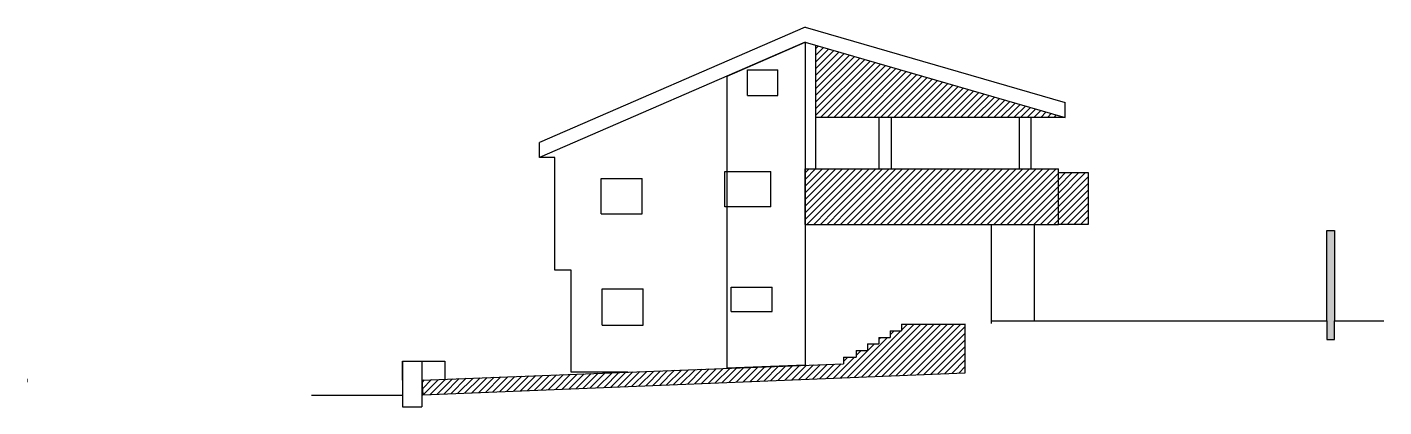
# Model space of a CAD drawing. Header units: inches. Extents: x -679 to 2915, y 2 to 1007.
import ezdxf

# ---------------------------------------------------------------- set-up
doc = ezdxf.new("R2010")
doc.units = ezdxf.units.IN
doc.header["$MEASUREMENT"] = 0
for name, pattern in [('BORDER2', [0.875, 0.25, -0.125, 0.25, -0.125, 0, -0.125]), ('DASHED2', [0.375, 0.25, -0.125]), ('HIDDEN2', [0.1875, 0.125, -0.0625])]:
    doc.linetypes.add(name, pattern=pattern)
for name, color, linetype in [('A-Anno-Dim 100', 9, 'Continuous'), ('A-Anno-Dim 25', 9, 'Continuous'), ('A-Anno-Dim 50', 9, 'Continuous'), ('A-Anno-Symbol 100', 2, 'Continuous'), ('A-Anno-Symbol 25', 2, 'Continuous'), ('A-Anno-Symbol 50', 2, 'Continuous'), ('A-Anno-Text 100', 2, 'Continuous'), ('A-Anno-Text 25', 2, 'Continuous'), ('A-Anno-Text 50', 2, 'Continuous'), ('A-Building Line', 240, 'BORDER2'), ('A-CENTER', 12, 'BORDER2'), ('A-Concrete', 4, 'Continuous'), ('A-Dashed', 9, 'DASHED2'), ('A-Demo', 2, 'Continuous'), ('A-Demolition-hatch', 50, 'Continuous'), ('A-Door', 9, 'Continuous'), ('A-Elec', 2, 'Continuous'), ('A-Elec Dashed', 12, 'Continuous'), ('A-Flor-Strs', 8, 'Continuous'), ('A-Furn', 12, 'Continuous'), ('A-Ground', 4, 'Continuous'), ('A-Hatch Conc.', 141, 'Continuous'), ('A-Hatch Elevation', 30, 'Continuous'), ('A-Hatch Shadow', 253, 'Continuous'), ('A-Hatch Wall', 240, 'Continuous'), ('A-Hatch Window', 96, 'Continuous'), ('A-HATCH-01', 30, 'Continuous'), ('A-HATCH-02', 140, 'Continuous'), ('A-HATCH-03', 72, 'Continuous'), ('A-HATCH-04', 201, 'Continuous'), ('A-HATCH-05', 40, 'Continuous'), ('A-HATCH-06', 61, 'Continuous'), ('A-hatch-floor', 253, 'Continuous'), ('A-Kkt', 2, 'DASHED2'), ('A-Light Fixture', 2, 'Continuous'), ('A-Ovhd', 9, 'HIDDEN2'), ('A-pfix', 12, 'Continuous'), ('A-Pool', 131, 'Continuous'), ('A-Property Line', 162, 'BORDER2'), ('A-View 1', 3, 'Continuous'), ('A-View 2', 2, 'Continuous'), ('A-view 3', 9, 'Continuous'), ('A-View 4', 8, 'Continuous'), ('A-View 5', 12, 'Continuous'), ('A-Wall', 3, 'Continuous'), ('A-Wall Hatch', 252, 'Continuous'), ('A-Wall_Head', 8, 'DASHED2'), ('A-Window', 12, 'Continuous'), ('A-Window sill', 9, 'Continuous')]:
    doc.layers.add(name, color=color, linetype=linetype)
doc.layers.add('A-Area', color=11, linetype='Continuous', plot=False)
doc.layers.add('A-unplot', color=3, linetype='Continuous', plot=False)

# ---------------------------------------------------------------- blocks, each defined once
blk = doc.blocks.new('layers')
at = {"layer": 'A-HATCH-01'}
blk.add_hatch(color=256, dxfattribs=at).paths.add_polyline_path([(-17, -137), (-17, -129), (-8, -129), (-8, -137)])
at = {"layer": 'A-HATCH-02'}
blk.add_hatch(color=256, dxfattribs=at).paths.add_polyline_path([(-6, -126), (-6, -118), (3, -118), (3, -126)])
at = {"layer": 'A-HATCH-03'}
blk.add_hatch(color=256, dxfattribs=at).paths.add_polyline_path([(-17, -126), (-17, -118), (-8, -118), (-8, -126)])
at = {"layer": 'A-HATCH-04'}
blk.add_hatch(color=256, dxfattribs=at).paths.add_polyline_path([(-6, -104), (-6, -96), (3, -96), (3, -104)])
at = {"layer": 'A-HATCH-05'}
blk.add_hatch(color=256, dxfattribs=at).paths.add_polyline_path([(-17, -115), (-17, -107), (-8, -107), (-8, -115)])
at = {"layer": 'A-HATCH-06'}
blk.add_hatch(color=256, dxfattribs=at).paths.add_polyline_path([(-17, -104), (-17, -96), (-8, -96), (-8, -104)])
at = {"layer": 'A-hatch-floor'}
blk.add_hatch(color=256, dxfattribs=at).paths.add_polyline_path([(-6, -115), (-6, -107), (3, -107), (3, -115)])
at = {"layer": 'A-Pool'}
blk.add_hatch(color=256, dxfattribs=at).paths.add_polyline_path([(-6, -137), (-6, -129), (3, -129), (3, -137)])
blk.add_lwpolyline([(-19, 56), (5, 56)])
for points in [[(-17, -104), (-17, -96), (-8, -96), (-8, -104)], [(-17, -115), (-17, -107), (-8, -107), (-8, -115)], [(-17, -126), (-17, -118), (-8, -118), (-8, -126)], [(-17, -137), (-17, -129), (-8, -129), (-8, -137)], [(-6, -104), (-6, -96), (3, -96), (3, -104)], [(-6, -115), (-6, -107), (3, -107), (3, -115)], [(-6, -126), (-6, -118), (3, -118), (3, -126)], [(-6, -137), (-6, -129), (3, -129), (3, -137)]]:
    blk.add_lwpolyline(points, close=True)
at = {"layer": 'A-Anno-Dim 100'}
blk.add_lwpolyline([(-19, 38), (5, 38)], dxfattribs=at)
at = {"layer": 'A-Anno-Dim 25'}
blk.add_line((-19, 59), (5, 59), dxfattribs=at)
at = {"layer": 'A-Anno-Dim 50'}
blk.add_lwpolyline([(-19, 35), (5, 35)], dxfattribs=at)
at = {"layer": 'A-Anno-Symbol 100'}
blk.add_lwpolyline([(-19, -10), (5, -10)], dxfattribs=at)
at = {"layer": 'A-Anno-Symbol 25'}
blk.add_lwpolyline([(-19, -13), (5, -13)], dxfattribs=at)
at = {"layer": 'A-Anno-Symbol 50'}
blk.add_lwpolyline([(-19, -16), (5, -16)], dxfattribs=at)
at = {"layer": 'A-Anno-Text 100'}
blk.add_lwpolyline([(-19, -19), (5, -19)], dxfattribs=at)
at = {"layer": 'A-Anno-Text 25'}
blk.add_line((-19, 62), (5, 62), dxfattribs=at)
at = {"layer": 'A-Anno-Text 50'}
blk.add_line((-19, 65), (5, 65), dxfattribs=at)
at = {"layer": 'A-Area'}
blk.add_line((-19, 68), (5, 68), dxfattribs=at)
at = {"layer": 'A-Building Line'}
blk.add_lwpolyline([(-19, 53), (5, 53)], dxfattribs=at)
at = {"layer": 'A-CENTER', "ltscale": 0.5}
blk.add_line((-19, -61), (5, -61), dxfattribs=at)
at = {"layer": 'A-Concrete'}
blk.add_lwpolyline([(-19, 50), (5, 50)], dxfattribs=at)
at = {"layer": 'A-Dashed'}
blk.add_lwpolyline([(-19, 47), (5, 47)], dxfattribs=at)
at = {"layer": 'A-Demo'}
blk.add_lwpolyline([(-19, 44), (5, 44)], dxfattribs=at)
at = {"layer": 'A-Demolition-hatch'}
blk.add_lwpolyline([(-19, 41), (5, 41)], dxfattribs=at)
at = {"layer": 'A-Door'}
blk.add_lwpolyline([(-19, 32), (5, 32)], dxfattribs=at)
at = {"layer": 'A-Elec'}
blk.add_lwpolyline([(-19, 29), (5, 29)], dxfattribs=at)
at = {"layer": 'A-Elec Dashed'}
blk.add_lwpolyline([(-19, 26), (5, 26)], dxfattribs=at)
at = {"layer": 'A-Flor-Strs'}
blk.add_line((-19, 71), (5, 71), dxfattribs=at)
at = {"layer": 'A-Furn'}
blk.add_lwpolyline([(-19, 23), (5, 23)], dxfattribs=at)
at = {"layer": 'A-Ground'}
blk.add_line((-19, -55), (5, -55), dxfattribs=at)
at = {"layer": 'A-Hatch Conc.'}
blk.add_lwpolyline([(-19, 20), (5, 20)], dxfattribs=at)
at = {"layer": 'A-Hatch Elevation'}
blk.add_lwpolyline([(-19, 17), (5, 17)], dxfattribs=at)
at = {"layer": 'A-Hatch Shadow'}
blk.add_lwpolyline([(-19, 14), (5, 14)], dxfattribs=at)
at = {"layer": 'A-Hatch Wall'}
blk.add_lwpolyline([(-19, 11), (5, 11)], dxfattribs=at)
at = {"layer": 'A-Hatch Window'}
blk.add_lwpolyline([(-19, 8), (5, 8)], dxfattribs=at)
at = {"layer": 'A-HATCH-01'}
blk.add_line((5, -89), (-19, -89), dxfattribs=at)
at = {"layer": 'A-HATCH-02'}
blk.add_line((5, -86), (-19, -86), dxfattribs=at)
at = {"layer": 'A-HATCH-03'}
blk.add_line((5, -83), (-19, -83), dxfattribs=at)
at = {"layer": 'A-HATCH-04'}
blk.add_line((5, -74), (-19, -74), dxfattribs=at)
at = {"layer": 'A-HATCH-05'}
blk.add_line((5, -77), (-19, -77), dxfattribs=at)
at = {"layer": 'A-HATCH-06'}
blk.add_line((5, -71), (-19, -71), dxfattribs=at)
at = {"layer": 'A-hatch-floor'}
blk.add_line((5, -80), (-19, -80), dxfattribs=at)
at = {"layer": 'A-Kkt'}
blk.add_lwpolyline([(-19, 5), (5, 5)], dxfattribs=at)
at = {"layer": 'A-Light Fixture'}
blk.add_lwpolyline([(-19, 2), (5, 2)], dxfattribs=at)
at = {"layer": 'A-Ovhd'}
blk.add_lwpolyline([(-19, -1), (5, -1)], dxfattribs=at)
at = {"layer": 'A-pfix'}
blk.add_line((-19, -58), (5, -58), dxfattribs=at)
at = {"layer": 'A-Pool'}
blk.add_line((5, -92), (-19, -92), dxfattribs=at)
blk.add_lwpolyline([(-19, -4), (5, -4)], dxfattribs=at)
at = {"layer": 'A-Property Line'}
blk.add_lwpolyline([(-19, -7), (5, -7)], dxfattribs=at)
at = {"layer": 'A-unplot'}
blk.add_lwpolyline([(-19, -22), (5, -22)], dxfattribs=at)
at = {"layer": 'A-View 1'}
blk.add_lwpolyline([(-19, -25), (5, -25)], dxfattribs=at)
at = {"layer": 'A-View 2'}
blk.add_lwpolyline([(-19, -28), (5, -28)], dxfattribs=at)
at = {"layer": 'A-view 3'}
blk.add_lwpolyline([(-19, -31), (5, -31)], dxfattribs=at)
at = {"layer": 'A-View 4'}
blk.add_lwpolyline([(-19, -34), (5, -34)], dxfattribs=at)
at = {"layer": 'A-View 5'}
blk.add_lwpolyline([(-19, -37), (5, -37)], dxfattribs=at)
at = {"layer": 'A-Wall'}
blk.add_lwpolyline([(-19, -40), (5, -40)], dxfattribs=at)
at = {"layer": 'A-Wall Hatch'}
blk.add_lwpolyline([(-19, -43), (5, -43)], dxfattribs=at)
at = {"layer": 'A-Wall_Head'}
blk.add_lwpolyline([(-19, -46), (5, -46)], dxfattribs=at)
at = {"layer": 'A-Window'}
blk.add_lwpolyline([(-19, -49), (5, -49)], dxfattribs=at)
at = {"layer": 'A-Window sill'}
blk.add_lwpolyline([(-19, -52), (5, -52)], dxfattribs=at)

msp = doc.modelspace()

# ---------------------------------------------------------------- hatches: boundary and pattern name
at = {"layer": 'A-Demolition-hatch'}
h = msp.add_hatch(dxfattribs=at)
h.set_pattern_fill('ANSI31', color=256, scale=100)
h.paths.add_polyline_path([(1410.7, 958.9), (1410.7, 768.3), (2070.2, 768.3)])
h = msp.add_hatch(dxfattribs=at)
h.set_pattern_fill('ANSI31', color=256, scale=100)
h.paths.add_polyline_path([(1409.7, 632.3), (1381.7, 632.3), (1381.7, 485.3), (1989.7, 485.3), (2052.7, 485.3), (2052.7, 632.3), (2030.7, 632.3), (2030.7, 522.3), (1409.7, 522.3)])
h = msp.add_hatch(dxfattribs=at)
h.set_pattern_fill('ANSI31', color=256, scale=100)
h.paths.add_polyline_path([(2030.7, 632.3), (1409.7, 632.3), (1409.7, 522.3), (2030.7, 522.3)], flags=17)
h = msp.add_hatch(dxfattribs=at)
h.set_pattern_fill('ANSI31', color=256, scale=100)
h.paths.add_polyline_path([(2131.6, 622.3), (2052.7, 622.3), (2052.7, 485.3), (2131.6, 485.3)])
h = msp.add_hatch(dxfattribs=at)
h.set_pattern_fill('ANSI31', color=256, scale=100)
h.paths.add_polyline_path([(1806, 221.3), (1637.2, 221.3), (1637.2, 203.8), (1607.2, 203.8), (1607.2, 186.3), (1577.2, 186.3), (1577.2, 168.8), (1547.2, 168.8), (1547.2, 151.3), (1517.2, 151.3), (1517.2, 133.8), (1483.5, 133.8), (1483.5, 116.3), (367, 73.3), (369.5, 34.5), (1806, 92.4)])
at = {"layer": 'A-Wall Hatch'}
h = msp.add_hatch(color=256, dxfattribs=at)
h.dxf.hatch_style = 1
h.paths.add_polyline_path([(2783.8, 469.3), (2763.8, 469.3), (2763.8, 230.3), (2763.8, 180.3), (2783.8, 180.3), (2783.8, 230.3)])

# ---------------------------------------------------------------- linework, layer by layer
at = {"flags": 128}
for points in [[(1381.7, 1007.3), (678.7, 702.3)], [(1381.7, 1007.3), (2070.2, 808.3)], [(1381.7, 967.3), (678.7, 662.3)], [(1381.7, 967.3), (2070.2, 768.3)], [(1410.7, 632.3), (1410.7, 958.9)], [(2070.2, 768.3), (2070.2, 808.3)], [(678.7, 662.3), (678.7, 702.3)], [(718.7, 662.3), (678.7, 662.3)], [(718.7, 364.3), (718.7, 662.3)], [(1875.2, 223), (1875.2, 485.3)], [(1989.7, 230.3), (1989.7, 485.3)], [(762.7, 364.3), (718.7, 364.3)], [(762.7, 124.3), (762.7, 364.3)], [(1875.2, 230.3), (1989.7, 230.3), (2763.8, 230.3)], [(912.3, 94.3), (762.7, 94.3), (762.7, 124.3)]]:
    msp.add_lwpolyline(points, dxfattribs=at)
msp.add_lwpolyline([(316, 32.3), (74.8, 32.3)])
at = {"layer": 'A-Demo'}
msp.add_line((1637.2, 221.3), (1806, 221.3), dxfattribs=at)
for points in [[(1381.7, 967.3), (1381.7, 112.4), (1175.7, 104.5), (1175.7, 877.6), (1381.7, 967.3)], [(367, 73.3), (369.5, 34.5), (1806, 92.4), (1806, 222.4)], [(1637.2, 221.3), (1637.2, 203.8)], [(1577.2, 186.3), (1607.2, 186.3)], [(1577.2, 186.3), (1577.2, 168.8)], [(1607.2, 203.8), (1607.2, 186.3)], [(1607.2, 203.8), (1637.2, 203.8)], [(1517.2, 151.3), (1547.2, 151.3)], [(1517.2, 151.3), (1517.2, 133.8)], [(1547.2, 168.8), (1577.2, 168.8)], [(1547.2, 168.8), (1547.2, 151.3)], [(367, 73.3), (1483.5, 116.3)], [(1483.5, 133.8), (1517.2, 133.8)], [(1483.5, 133.8), (1483.5, 116.3)]]:
    msp.add_lwpolyline(points, dxfattribs=at)
at = {"layer": 'A-Demo', "flags": 128}
for points in [[(1229.7, 826.3), (1229.7, 894.3)], [(1229.7, 894.3), (1309.7, 894.3)], [(1309.7, 826.3), (1309.7, 894.3)], [(1229.7, 826.3), (1309.7, 826.3)], [(2070.2, 768.3), (1409.7, 768.3)], [(1577.7, 632.3), (1577.7, 768.3)], [(1610.7, 632.3), (1610.7, 768.3)], [(1949.7, 632.3), (1949.7, 768.3)], [(1980.7, 632.3), (1980.7, 768.3)], [(1169.7, 531.3), (1169.7, 625.3)], [(1169.7, 625.3), (1290.7, 625.3)], [(1290.7, 531.3), (1290.7, 625.3)], [(1381.7, 632.3), (2052.7, 632.3)], [(1381.7, 485.3), (1381.7, 632.3)], [(2052.7, 485.3), (2052.7, 632.3)], [(841.7, 513.3), (841.7, 606.3)], [(841.7, 606.3), (950.7, 606.3)], [(950.7, 513.3), (950.7, 606.3)], [(841.7, 513.3), (950.7, 513.3)], [(1290.7, 531.3), (1169.7, 531.3)], [(1381.7, 485.3), (1989.7, 485.3)], [(1989.7, 485.3), (2052.7, 485.3)], [(844.7, 218.3), (844.7, 314.3)], [(844.7, 314.3), (952.7, 314.3)], [(952.7, 218.3), (952.7, 314.3)], [(1185.7, 254.3), (1185.7, 319.3)], [(1185.7, 319.3), (1294.7, 319.3)], [(1294.7, 254.3), (1294.7, 319.3)], [(1185.7, 254.3), (1294.7, 254.3)], [(844.7, 218.3), (952.7, 218.3)]]:
    msp.add_lwpolyline(points, dxfattribs=at)
at = {"layer": 'A-Demo'}
msp.add_lwpolyline([(2052.7, 622.3), (2131.6, 622.3), (2131.6, 485.3), (2052.7, 485.3)], close=True, dxfattribs=at)
at = {"layer": 'A-Demolition-hatch'}
for points in [[(316, 123.3), (316, 2.3)], [(316, 73.3), (316, 123.3), (427.8, 123.3)], [(367, 123.3), (367, 2.3)], [(427.8, 123.3), (427.8, 73.3)], [(316, 2.3), (367, 2.3)]]:
    msp.add_lwpolyline(points, dxfattribs=at)
at = {"layer": 'A-Wall'}
for points in [[(2763.8, 230.3), (2763.8, 469.3), (2783.8, 469.3), (2783.8, 230.3), (2914.7, 230.3)], [(2763.8, 230.3), (2763.8, 180.3), (2783.8, 180.3), (2783.8, 230.3)]]:
    msp.add_lwpolyline(points, dxfattribs=at)

# ---------------------------------------------------------------- block references
at = {"transparency": 33554687, "xscale": 0.03937007874015748, "yscale": 0.03937007874015748, "zscale": 0.03937007874015748}
msp.add_blockref('layers', (-677.8, 73.1), dxfattribs=at)

doc.saveas('drawing.dxf')
